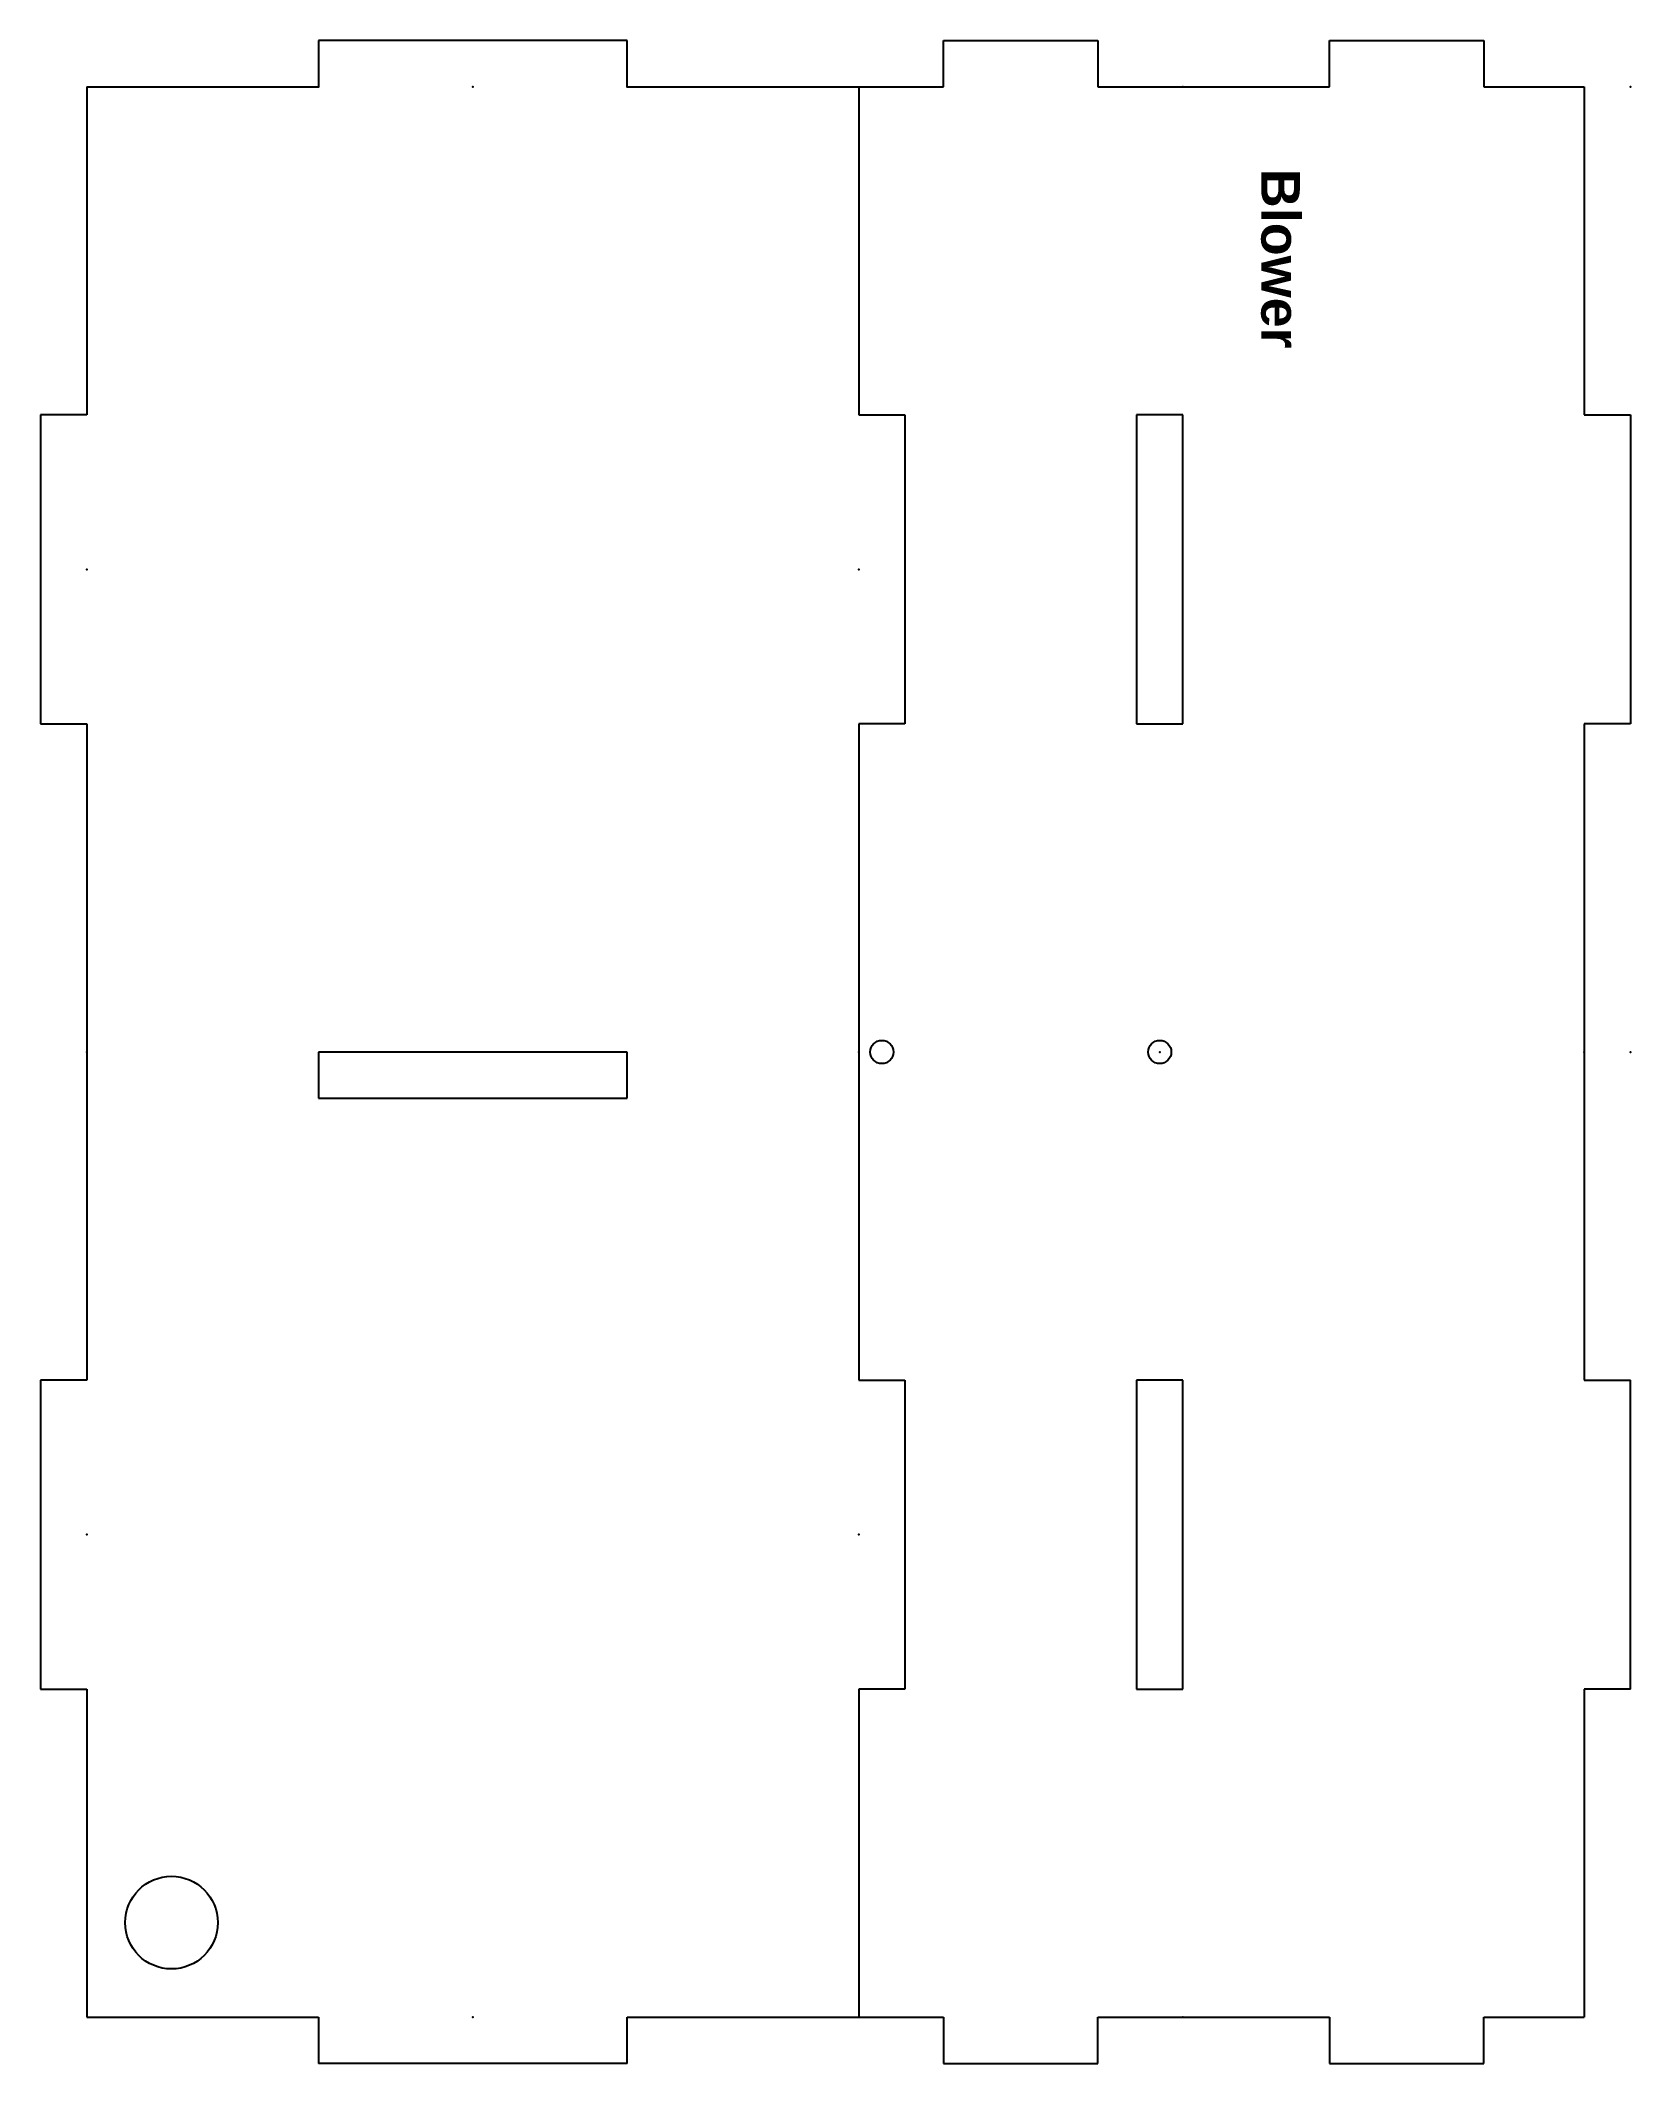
# Model space of a CAD drawing. Header units: millimetres. Extents: x 1277 to 1483, y 227 to 489.
import ezdxf

# ---------------------------------------------------------------- set-up
doc = ezdxf.new("R2010")
doc.units = ezdxf.units.MM
doc.layers.add('FabLab', color=4, linetype='Continuous', true_color=0x00ffff)
doc.layers.add('FabLab$CUT', color=18, linetype='Continuous', true_color=0x000000)
doc.styles.add('Arial Regular', font='')
doc.styles.get('Arial Regular').set_extended_font_data('Arial')

msp = doc.modelspace()

# ---------------------------------------------------------------- linework, layer by layer
at = {"layer": 'FabLab'}
for p in [(1425.21, 482.81), (1425.21, 232.81)]:
    msp.add_point(p, dxfattribs=at)
at = {"layer": 'FabLab$CUT'}
for p, q in [((1313.21, 488.81), (1313.21, 482.81)), ((1353.21, 488.81), (1313.21, 488.81)), ((1353.21, 482.81), (1353.21, 488.81)), ((1394.21, 482.81), (1394.21, 488.81)), ((1394.21, 488.81), (1414.21, 488.81)), ((1414.21, 488.81), (1414.21, 482.81)), ((1444.21, 482.81), (1444.21, 488.81)), ((1444.21, 488.81), (1464.21, 488.81)), ((1464.21, 488.81), (1464.21, 482.81)), ((1283.21, 482.81), (1283.21, 440.31)), ((1283.21, 482.81), (1313.21, 482.81)), ((1353.21, 482.81), (1383.21, 482.81)), ((1383.21, 482.81), (1394.21, 482.81)), ((1383.21, 482.81), (1383.21, 440.31)), ((1414.21, 482.81), (1425.21, 482.81)), ((1425.21, 482.81), (1444.21, 482.81)), ((1464.21, 482.81), (1477.21, 482.81)), ((1477.21, 482.81), (1477.21, 440.31)), ((1277.21, 440.31), (1277.21, 400.31)), ((1283.21, 440.31), (1277.21, 440.31)), ((1383.21, 440.31), (1389.21, 440.31)), ((1389.21, 440.31), (1389.21, 400.31)), ((1419.21, 440.31), (1419.21, 400.31)), ((1425.21, 440.31), (1419.21, 440.31)), ((1425.21, 400.31), (1425.21, 440.31)), ((1477.21, 440.31), (1483.21, 440.31)), ((1483.21, 440.31), (1483.21, 400.31)), ((1277.21, 400.31), (1283.21, 400.31)), ((1386.21, 400.31), (1383.21, 400.31)), ((1383.21, 400.31), (1383.21, 357.81)), ((1389.21, 400.31), (1386.21, 400.31)), ((1419.21, 400.31), (1425.21, 400.31)), ((1480.21, 400.31), (1477.21, 400.31)), ((1477.21, 400.31), (1477.21, 357.81)), ((1483.21, 400.31), (1480.21, 400.31)), ((1283.21, 357.81), (1283.21, 315.31)), ((1353.21, 357.81), (1313.21, 357.81)), ((1313.21, 357.81), (1313.21, 351.81)), ((1353.21, 351.81), (1353.21, 357.81)), ((1383.21, 357.81), (1383.21, 315.31)), ((1477.21, 357.81), (1477.21, 315.31)), ((1313.21, 351.81), (1353.21, 351.81)), ((1277.21, 315.31), (1277.21, 275.31)), ((1283.21, 315.31), (1277.21, 315.31)), ((1383.21, 315.31), (1389.21, 315.31)), ((1389.21, 315.31), (1389.21, 275.31)), ((1419.21, 315.31), (1419.21, 275.31)), ((1425.21, 315.31), (1419.21, 315.31)), ((1425.21, 275.31), (1425.21, 315.31)), ((1477.21, 315.31), (1483.21, 315.31)), ((1483.21, 275.31), (1483.21, 315.31)), ((1277.21, 275.31), (1283.21, 275.31)), ((1283.21, 275.31), (1283.21, 232.81)), ((1389.21, 275.31), (1383.21, 275.31)), ((1383.21, 275.31), (1383.21, 232.81)), ((1419.21, 275.31), (1425.21, 275.31)), ((1477.21, 275.31), (1477.21, 232.81)), ((1483.21, 275.31), (1477.21, 275.31)), ((1283.21, 232.81), (1313.21, 232.81)), ((1313.21, 232.81), (1313.21, 226.81)), ((1353.21, 232.81), (1383.21, 232.81)), ((1353.21, 226.81), (1353.21, 232.81)), ((1383.21, 232.81), (1394.21, 232.81)), ((1394.21, 232.81), (1394.21, 226.81)), ((1414.21, 226.81), (1414.21, 232.81)), ((1425.21, 232.81), (1444.21, 232.81)), ((1444.21, 232.81), (1444.21, 226.81)), ((1464.21, 226.81), (1464.21, 232.81)), ((1464.21, 232.81), (1477.21, 232.81)), ((1353.21, 226.81), (1313.21, 226.81)), ((1394.21, 226.81), (1414.21, 226.81)), ((1444.21, 226.81), (1464.21, 226.81))]:
    msp.add_line(p, q, dxfattribs=at)
for points in [[(1283.21, 400.31), (1283.21, 357.81)], [(1414.21, 232.81), (1425.21, 232.81)]]:
    msp.add_lwpolyline(points, dxfattribs=at)
for centre, radius in [((1386.21, 357.81), 1.5), ((1422.21, 357.81), 1.5), ((1294.18, 245.06), 6)]:
    msp.add_circle(centre, radius, dxfattribs=at)
for p in [(1313.21, 482.81), (1333.21, 482.81), (1353.21, 482.81), (1483.21, 482.81), (1283.21, 420.31), (1383.21, 420.31), (1283.21, 357.81), (1383.21, 357.81), (1422.21, 357.81), (1477.21, 357.81), (1483.21, 357.81), (1283.21, 295.31), (1383.21, 295.31), (1333.21, 232.81)]:
    msp.add_point(p, dxfattribs=at)

# ---------------------------------------------------------------- texts
at = {"layer": 'FabLab', "insert": (1440.37, 472.19), "char_height": 5, "width": 56.5217, "attachment_point": 1, "rotation": 270, "style": 'Arial Regular'}
msp.add_mtext('{\\fArial|b1;Blower}', dxfattribs=at)

doc.saveas('drawing.dxf')
